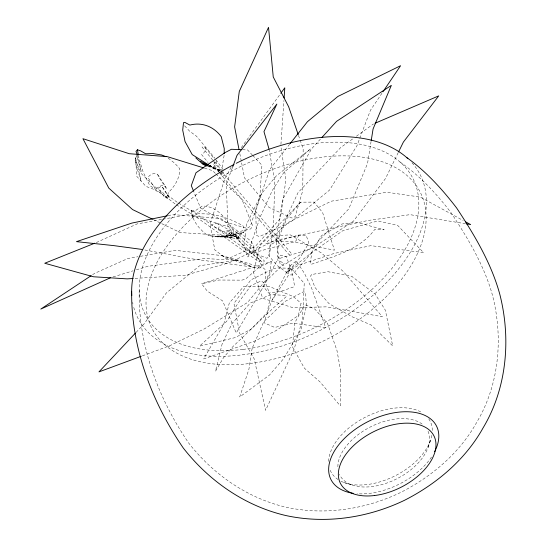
<?xml version="1.0" encoding="UTF-8"?>
<svg xmlns="http://www.w3.org/2000/svg" width="547" height="547" viewBox="0 0 547 547"><rect width="100%" height="100%" fill="white"/><g stroke="black" fill="none" stroke-linecap="round" stroke-linejoin="round"><path stroke-width="0.41" stroke-dasharray="2.73 2.05" d="M238.109 238.93L238.15 235.757L243.654 232.448L244.653 229.822L242.95 225.767C230.178 218.588 215.621 213.316 200.797 213.863C199.395 213.617 183.771 208.592 195.347 210.691L202.212 206.028C220.872 206.014 229.795 225.07 238.109 238.93L229.214 237.357L207.915 235.566C199.518 229.501 192.12 220.81 191.197 210.11M280.926 144.449L283.934 100.47M271.319 261.575L269.746 272.098L262.341 288.508L236.242 333L222.608 300.864L207.334 291.175L201.549 283.77L271.319 261.575L258.998 267.251L245.61 278.997L241.931 280.146L218.923 280.023L201.549 283.77M371.057 141.564L367.557 163.416L348.76 208.892L313.903 245.986L283.62 265.268L280.242 264.563L275.873 240.646L282.731 199.265L311.605 148.805L320.686 138.815M138.439 155.28L139.143 159.204L143.191 172.161L149.687 185.426L161.98 193.864L167.218 198.39L168.257 192.701C174.821 186.165 179.84 178.329 179.751 168.674L174.664 163.17L167.403 157.495M290.156 265.671L288.078 275.818L271.551 301.178L263.907 322.682L274.697 327.448L292.966 323.161L325.677 327.646L311.722 288.426L304.488 273.425L296.344 260.933L290.156 265.671L271.551 301.178M224.126 155.369L221.843 169.31M428.055 447.425L430.557 440.287M232.236 168.114L226.287 184.024L227.894 226.287L246.533 249.89L266.902 258.28L269.391 256.085L273.466 224.024L274.82 181.515L268.933 148.825M398.182 152.688L385.573 178.411L353.485 221.159L311.51 248.707L279.955 258.328L277.192 256.652L279.49 232.509L298.006 192.674L340.672 147.56L353.649 138.22M266.827 280.283L263.545 286.881L268.68 293.076L281.302 291.209L293.479 286.984L294.443 285.096L291.455 270.382L286.409 256.858L280.276 255.128L277.24 259.887L266.827 280.283L284.365 263.463L277.24 259.887M298.908 235.025L295.838 241.097L275.982 241.658L270.102 245.09L268.625 255.435L276.761 265.158L286.06 272.146L288.18 271.531L299.886 257.938L308.877 242.943L306.108 235.278L298.908 235.025L275.982 241.658M231.087 167.225L224.434 180.011L210.007 224.256L214.807 249.897L225.726 258.266L229.384 258.122L255.258 246.43L280.344 218.492L285.937 179.737L280.939 146.979M167.218 198.39L163.532 193.262L154.179 186.206L141.01 173.255L135.745 160.64L135.601 158.042L141.126 181.078L135.793 164.456L135.601 158.042L137.119 155.43M218.39 171.573L220.174 170.008L220.708 170.363M381.95 93.263L370.483 110.214L356.931 145.748L329.609 190.028L290.313 222.287L259.381 236.598L256.365 235.333L255.75 210.691L269.657 169.522L289.602 144.285M241.254 147.676L280.296 93.981M300.577 202.164L286.813 218.704L278.847 237.159L276.214 239.88L258.622 248.235L251.422 253.589L268.645 248.543L294.122 242.061L334.415 250.191L322.641 212.619L314.081 202.117L300.577 202.164L251.422 253.589M311.735 252.639L293.602 273.288L291.127 275.162L286.382 272.454L311.735 252.639L342.839 230.663L377.827 220.94L397.642 225.391L423.61 252.7L370.934 245.651L334.094 253.446L298.484 265.247L286.382 272.454M136.094 332.391L144.217 323.749L166.309 293.014L199.6 265.774L237.405 260.092L263.346 268.009L265.726 270.033L265.131 281.062L247.613 302.436L204.585 328.754L169.898 345.683L141.201 356.288M356.377 136.251L373.457 123.957M92.58 274.724L94.706 273.315L128.019 258.451L137.96 256.741M96.286 242.574L137.023 223.942L161.939 219.381M113.01 276.96L133.126 270.799M136.347 269.815L147.615 266.362L204.346 258.567L238.54 260.263L251.723 266.799L221.617 255.552L175.238 250.341L138.788 256.605M168.168 215.607L173.112 214.588L220.892 218.561L251.36 241.357L261.657 265.965L259.982 268.051L192.79 258.95L144.497 249.911M162.774 219.231L188.524 214.513L231.272 227.702L253.863 247.88L253.459 251.1L229.508 262.635L185.077 275.36L133.96 278.457M215.662 236.516L231.675 237.131L238.15 235.757L229.214 237.357L231.675 237.131L217.679 236.858L207.915 235.566M242.465 149.734L247.572 149.94L252.16 154.828M465.579 223.75L410.045 214.656L367.857 220.509L281.131 239.224L265.938 243.593L266.888 241.972L288.966 222.075L331.215 201.2L386.832 192.25L420.322 197.077L463.227 220.537M217.692 223.744L215.867 223.313L213.692 223.812L211.559 225.166L224.208 232.044L226.342 230.69L228.516 230.184L230.335 230.615L231.477 231.914L231.723 233.829L231.039 236.03L218.397 229.159L219.08 226.957L218.827 225.036L217.692 223.744L230.335 230.615M228.878 231.525L226.431 232.092L236.543 237.589L238.998 237.022L239.456 237.542L239.278 239.189L229.166 233.685L229.337 232.044L228.878 231.525L238.998 237.022M221.617 255.552L238.54 260.263M343.865 482.488L351.345 484.758M204.51 168.161L212.598 170.664L215.6 173.625M207.703 166.261L220.181 170.411M208.311 165.823L220.462 170.377M208.414 165.864L220.167 170.274M209.091 165.208L213.371 167.765L220.126 170.602M161.98 193.864L152.025 188.578L148.271 187.416L145.249 185.624L136.675 176.237L135.601 158.042M209.351 165.351L218.335 169.577M153.297 219.579L160.968 223.285M161.734 223.655L180.148 232.543L223.6 235.313L250.745 228.892L252.639 225.713L242.054 199.696L216.202 174.22M208.592 165.666L214.574 168.968L221.631 171.232L221.945 174.021L219.306 172.1M178.575 203.094L195.881 213.549L260.919 260.447L259.134 261.965L194.376 215.675L176.346 204.783M213.371 167.765L218.643 171.614M400.007 162.008C419.843 175.683 436.417 193.597 451.002 212.646C467.952 238.389 484.15 265.261 492.45 295.182C503.363 337.485 499.308 384.596 476.642 422.455C459.589 453.128 431.521 476.827 400.466 492.56C365.191 509.455 324.576 515.616 286.156 507.233C247.251 498.173 213.104 474.331 188.694 443.036C157.933 397.99 137.803 344.056 139.232 288.946M177.132 202.226L167.266 194.985L165.488 196.51L175.628 204.346M252.735 155.437L261.917 165.215L259.852 197.084L250.389 226.212L247.114 228.379L224.708 221.836L200.653 208.161L193.556 191.067M184.626 125.844L189.577 131.157L196.503 136.237L214.8 158.09M221.234 170.972L291.216 253.295L290.594 254.259L289.431 254.861L288.898 254.505L218.916 172.182M205.316 147.738L214.39 158.869M214.786 161.714L223.326 172.189M212.715 160.1L202.034 147.006A6.147 3.344 -36.1 0 1 205.72 149.181A6.256 3.398 -36.1 0 1 201.645 154.623L208.051 162.48M213.474 161.427L220.414 169.932M219.19 171.669L213.316 164.469A2.503 1.361 -36.1 0 0 214.882 162.644A2.503 1.361 -36.1 0 0 214.253 161.392M219.723 172.326L221.856 174.944A2.503 1.361 -36.1 0 0 223.491 172.77A2.455 1.34 -36.1 0 0 222.807 171.881M210.185 165.098L212.318 167.717A6.256 3.398 -36.1 0 0 216.393 162.274A6.147 3.344 -36.1 0 0 215.99 160.832M223.176 169.7L216.154 160.039M157.741 174.657L165.693 186.725M162.534 187.156L168.893 196.811M298.505 135.41L299.879 139.382M300.153 140.182L303.168 148.934L302.744 190.671L295.113 216.694L291.975 218.034L269.11 207.484L244.53 177.898L241.446 162.015M137.386 154.733L141.215 171.327L136.641 155.286M191.334 210.239L192.886 217.61M239.818 153.659L241.282 161.18M221.911 172.449L221.945 174.021M428.759 418.886A55.685 32.888 -26.9 0 1 432.308 430.612M431.877 435.357A55.685 32.888 -26.9 0 1 395.043 475.856A55.685 32.888 -26.9 0 1 340.802 481.141M338.046 479.541A55.685 32.888 -26.9 0 1 329.643 468.724M328.638 461.367A55.685 32.888 -26.9 0 1 364.275 417.73A55.685 32.888 -26.9 0 1 421.552 412.376M428.021 431.255A49.264 29.1 -26.9 0 1 395.666 479.37A49.264 29.1 -26.9 0 1 339.448 474.365M337.868 466.762A49.264 29.1 -26.9 0 1 371.803 426.25A49.264 29.1 -26.9 0 1 423.426 425.115M411.966 162.774A158.309 93.496 -26.9 0 1 322.313 329.308A158.309 93.496 -26.9 0 1 133.304 305.588M132.942 303.968A158.309 93.496 -26.9 0 1 132.627 302.327M431.474 457.06A59.165 34.946 -26.9 0 1 357.041 493.736M340.446 369.786L340.241 405.826L320.022 381.915L304.385 368.193L292.392 346.723L294.86 322.634L304.009 306.094L305.896 304.973L315.017 309.212L327.537 323.523L336.959 350.47L340.446 369.786M304.228 283.353L302.491 319.031L294.272 348.842L265.582 410.38L254.239 358.928L239.613 333.205L233.952 303.428L250.806 279.941L273.097 268.823L276.796 267.886L291.175 268.29L304.228 283.353M246.779 223.826L243.941 245.665L247.743 256.919L248.42 256.632L251.907 241.111L260.563 216.086L272.392 190.315L283.695 172.688L310.566 148.839L276.358 175.833L261.507 193.706L246.779 223.826M252.14 348.343L248.892 369.369L239.736 396.965L269.439 375.044L283.558 358.784L301 329.561L306.477 305.814L305.383 292.303L303.482 291.777L285.001 301.431L263.722 321.752L252.14 348.343M312.207 250.964L310.04 263.49L311.728 264.153C334.272 256.345 360.001 249.596 374.777 229.412L384.151 229.795L356.514 222.273L342.005 223.99L321.677 235.511L312.207 250.964M270.553 296.453L266.991 312.802L250.923 329.267L235.217 337.595L199.511 346.169L226.636 321.41L238.15 302.997L250.916 285.602L261.268 280.898L266.232 284.563L270.553 296.453M301.055 303.325L298.368 315.544L275.715 330.812L253.965 341.417L203.648 358.928L223.764 324.186L229.302 303.024L243.866 286.327L269.671 286.594L291.613 295.872L294.402 297.465L301.055 303.325M259.134 248.065L253.555 272.638L262.765 298.334L293.096 307.722L326.32 306.853L382.291 316.679L343.201 271.353L321.082 252.769L290.293 234.868L269.261 236.126L260.693 244.782L259.134 248.065M222.212 343.639L215.463 371.29L223.47 357.731L232.837 346.682L273.452 307.838L286.122 296.754L286.006 295.448L271.141 294.566L250.266 303.059L232.031 323.503L222.212 343.639M236.721 237.227L236.174 238.383L239.942 241.959L262.492 262.416L263.777 262.04L264.324 260.878L263.592 260.098L238 236.844L236.721 237.227M311.865 274.485L310.58 275.866L314.983 287.496L329.034 303.66L352.022 316.727L371.44 325.15L392.671 345.875L385.368 310.217L375.153 294.088L351.68 276.276L327.899 271.702L311.865 274.485M243.654 232.448L221.904 236.824L217.679 236.858L236.407 234.882L221.904 236.824L243.654 232.448M166.185 188.339L158.233 176.271A6.222 3.863 -33.4 0 0 154.233 173.522A6.222 3.863 -33.4 0 0 147.909 177.488L155.861 189.556A6.222 3.863 -33.4 0 1 162.185 185.59A6.222 3.863 -33.4 0 1 166.185 188.339M169.091 197.46L162.732 187.806A2.489 1.545 -33.4 0 0 161.126 186.705A2.489 1.545 -33.4 0 0 158.603 188.291L164.962 197.946A2.489 1.545 -33.4 0 1 167.491 196.359A2.489 1.545 -33.4 0 1 169.091 197.46M243.039 349.396A150.165 88.689 -26.9 0 0 414.017 180.722A150.165 88.689 -26.9 0 0 180.038 209.173A150.165 88.689 -26.9 0 0 243.039 349.396M250.013 363.481A150.452 88.86 -26.9 0 0 421.32 194.486A150.452 88.86 -26.9 0 0 186.896 222.985A150.452 88.86 -26.9 0 0 250.013 363.481"/><path stroke-width="0.82" d="M224.161 153.68L224.256 148.613L221.234 136.661C213.795 126.624 202.062 121.851 189.884 125.085L184.804 122.357L183.505 122.617L182.705 130.152L185.043 141.543L192.216 154.596L208.373 164.784M284.105 97.934L284.796 87.787L280.796 93.298M371.194 140.723L373.081 128.955L391.331 85.373L336.583 121.331L321.821 137.564M232.537 167.32L237.001 155.382L276.864 104.087L263.962 131.615L268.933 148.825M398.551 151.936L403.371 142.097L438.715 95.882L375.01 123.287M382.907 91.848L400.582 65.715L337.82 96.504L307.441 121.707L290.122 143.622M166.014 156.688L161.604 154.965L152.948 153.563L145.611 153.762L140.702 150.883L137.441 149.789L135.977 151.437L137.386 154.733M135.512 333.007L98.952 371.892L141.201 356.288M91.164 275.667L40.813 309.069L110.597 277.705M94.699 243.21L44.751 263.251L93.482 276.768L127.143 278.874L133.112 278.512M167.348 215.778L131.923 223.067L76.464 241.644L113.783 245.617L142.001 249.439M241.617 149.7L231.408 149.276L224.796 152.757L195.99 172.763L191.293 185.624L193.556 191.067M466.42 223.894L470.625 224.578L465.449 221.747M203.703 167.908L167.32 156.64L129.297 153.714L82.925 138.685L108.778 188.093L132.586 209.583L152.531 219.21M206.923 166.001L204.585 165.221L202.144 163.512L195.84 157.905M207.545 165.529L202.144 163.512L206.848 165.276M200.373 161.133L207.846 165.256M406.565 157.433C425.949 171.259 442.154 189.132 456.601 207.935C474.27 234.718 491.069 262.717 499.691 293.862C511.192 338.381 507.007 387.987 483.117 427.836C465.47 459.555 436.451 484.102 404.329 500.382C367.714 517.92 325.547 524.211 285.684 515.5C244.762 505.954 208.879 480.834 183.204 447.918C151.861 402.066 131 347.359 131.656 291.25M298.231 134.61L288.638 106.754L273.247 76.956L268.529 27.35L239.292 91.397L234.622 126.904L239.005 149.475M137.441 149.789L138.295 154.493M131.8 295.578A158.309 93.496 -26.9 0 1 234.034 164.442M236.242 163.3A158.309 93.496 -26.9 0 1 407.83 158.575M353.198 493.312A59.165 34.946 -26.9 0 1 335.995 448.561A59.165 34.946 -26.9 0 1 408.028 411.761A59.165 34.946 -26.9 0 1 434.653 451.692M374.592 495.52A52.437 30.967 -26.9 0 0 434.297 436.622A52.437 30.967 -26.9 0 0 352.596 446.557A52.437 30.967 -26.9 0 0 374.592 495.52"/></g></svg>
